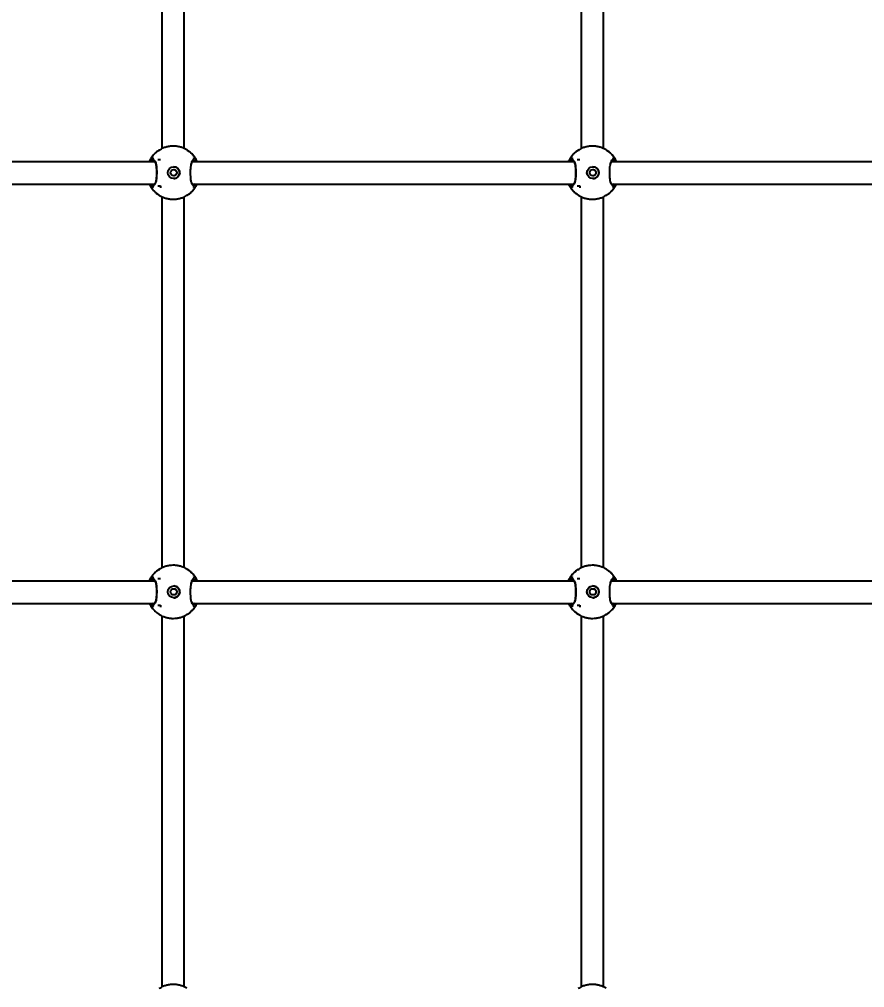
# Model space of a CAD drawing. Header units: millimetres. Extents: x -3365 to 2979, y -3775 to 2808.
# Drawn here: x 219 to 824, y -725 to -32 of the extents above; entities that cross this region are included whole.
import ezdxf

# ---------------------------------------------------------------- set-up
doc = ezdxf.new("R2010")
doc.units = ezdxf.units.MM
for name, color, linetype in [('DIKOM_ОБЪЕКТ', 7, 'Continuous'), ('DIKOM_РАЗМЕР_ЗОНА', 7, 'Continuous'), ('DIKOM_РАЗМЕР_ОБЪЕКТА', 7, 'Continuous')]:
    doc.layers.add(name, color=color, linetype=linetype)
doc.styles.add('style1', font='arial.ttf', dxfattribs={"width": 0.8})
doc.dimstyles.new('1-50', dxfattribs={"dimtxt": 300, "dimasz": 200, "dimexe": 100, "dimexo": 0, "dimgap": 100, "dimtad": 1, "dimdec": 0, "dimtxsty": 'style1', "dimcen": 0, "dimclrd": 7, "dimclre": 7, "dimadec": 1, "dimazin": 2, "dimtfac": 1, "dimtdec": 0, "dimtmove": 0, "dimatfit": 3, "dimfxl": 0, "dimlwd": 25, "dimlwe": 18, "dimarcsym": 0})

# ---------------------------------------------------------------- blocks, each defined once
blk = doc.blocks.new('*D10')
at = {"layer": 'Defpoints', "color": 0, "transparency": 16777216}
for p in [(-921.14, 1308.33), (-1680.72, -1441.67), (325.78, -1441.67)]:
    blk.add_point(p, dxfattribs=at)
at = {"layer": 'DIKOM_РАЗМЕР_ОБЪЕКТА', "color": 7, "lineweight": 18, "transparency": 16777216}
for p, q in [((-921.14, 1308.33), (-1780.72, 1308.33)), ((325.78, -1441.67), (-1780.72, -1441.67))]:
    blk.add_line(p, q, dxfattribs=at)
at = {"layer": 'DIKOM_РАЗМЕР_ОБЪЕКТА', "color": 7, "lineweight": 25, "transparency": 16777216}
blk.add_line((-1680.72, 1108.33), (-1680.72, -1241.67), dxfattribs=at)
at = {"layer": 'DIKOM_РАЗМЕР_ОБЪЕКТА', "color": 7, "transparency": 16777216}
for points in [[(-1714.05, 1108.33), (-1647.38, 1108.33), (-1680.72, 1308.33)], [(-1714.05, -1241.67), (-1647.38, -1241.67), (-1680.72, -1441.67)]]:
    blk.add_solid(points, dxfattribs=at)
at = {"layer": 'DIKOM_РАЗМЕР_ОБЪЕКТА', "color": 0, "transparency": 16777216, "insert": (-1933.89, 16.54), "char_height": 300, "attachment_point": 5, "rotation": 90, "style": 'style1'}
blk.add_mtext('2750', dxfattribs=at)
blk = doc.blocks.new('*D12')
at = {"layer": 'Defpoints', "color": 0, "transparency": 16777216}
for p in [(-2915.08, 2808.33), (772.79, 2808.33), (178.86, -2941.67)]:
    blk.add_point(p, dxfattribs=at)
at = {"layer": 'DIKOM_РАЗМЕР_ЗОНА', "color": 7, "lineweight": 18, "transparency": 16777216}
for p, q in [((772.79, 2808.33), (-3015.08, 2808.33)), ((178.86, -2941.67), (-3015.08, -2941.67))]:
    blk.add_line(p, q, dxfattribs=at)
at = {"layer": 'DIKOM_РАЗМЕР_ЗОНА', "color": 7, "lineweight": 25, "transparency": 16777216}
blk.add_line((-2915.08, -2741.67), (-2915.08, 2608.33), dxfattribs=at)
at = {"layer": 'DIKOM_РАЗМЕР_ЗОНА', "color": 7, "transparency": 16777216}
for points in [[(-2948.41, 2608.33), (-2881.74, 2608.33), (-2915.08, 2808.33)], [(-2948.41, -2741.67), (-2881.74, -2741.67), (-2915.08, -2941.67)]]:
    blk.add_solid(points, dxfattribs=at)
at = {"layer": 'DIKOM_РАЗМЕР_ЗОНА', "color": 0, "transparency": 16777216, "insert": (-3168.25, 58.33), "char_height": 300, "attachment_point": 5, "rotation": 90, "style": 'style1'}
blk.add_mtext('5750', dxfattribs=at)

msp = doc.modelspace()

# ---------------------------------------------------------------- linework, layer by layer
at = {"layer": 'DIKOM_ОБЪЕКТ'}
for p, q in [((320.86, 141.47), (320.86, -124.26)), ((336.86, -124.09), (336.86, 141.36)), ((620.86, 141.47), (620.86, -124.26)), ((636.86, -124.09), (636.86, 141.36)), ((318.75, -125.39), (319.43, -125.31)), ((339.2, -125.39), (339.25, -125.39)), ((345.01, -131.2), (345.08, -131.55)), ((618.75, -125.39), (619.43, -125.31)), ((639.2, -125.39), (639.25, -125.39)), ((639.25, -125.39), (639.25, -125.53)), ((645.01, -131.2), (645.08, -131.55)), ((315.84, -133.7), (42.58, -133.7)), ((313.56, -132.38), (314.48, -132.14)), ((314.75, -132.92), (314.87, -132.91)), ((318.07, -131.89), (319.92, -131.89)), ((615.84, -133.7), (342.58, -133.7)), ((343.44, -132.92), (343.52, -132.91)), ((343.83, -132.14), (344.69, -132.41)), ((613.56, -132.38), (614.48, -132.14)), ((614.75, -132.92), (614.87, -132.91)), ((618.07, -131.89), (619.92, -131.89)), ((915.84, -133.7), (642.58, -133.7)), ((643.44, -132.92), (643.52, -132.91)), ((643.83, -132.14), (644.69, -132.41)), ((43.07, -149.7), (315.3, -149.7)), ((313.88, -149.56), (314.68, -149.86)), ((314.87, -149.87), (314.69, -149.85)), ((318.07, -150.89), (319.92, -150.89)), ((319.92, -150.89), (319.92, -152.26)), ((343.07, -149.7), (615.3, -149.7)), ((344.78, -150.29), (343.83, -150.63)), ((343.89, -149.72), (344.62, -149.49)), ((345.08, -151.23), (345.01, -151.57)), ((613.88, -149.56), (614.68, -149.86)), ((614.87, -149.87), (614.69, -149.85)), ((618.07, -150.89), (619.92, -150.89)), ((619.92, -150.89), (619.92, -152.26)), ((643.07, -149.7), (915.3, -149.7)), ((644.78, -150.29), (643.83, -150.63)), ((643.95, -149.7), (644.62, -149.49)), ((645.08, -151.23), (645.01, -151.57)), ((315, -154.19), (315.26, -154.47)), ((318.75, -157.39), (319.43, -157.47)), ((320.86, -158.53), (320.86, -424.26)), ((336.86, -424.09), (336.86, -158.64)), ((338.43, -157.47), (339.25, -157.39)), ((615, -154.19), (615.26, -154.47)), ((618.75, -157.39), (619.43, -157.47)), ((620.86, -158.53), (620.86, -424.26)), ((636.86, -424.09), (636.86, -158.64)), ((638.43, -157.47), (639.25, -157.39)), ((639.25, -157.39), (639.25, -157.24)), ((318.75, -425.39), (319.43, -425.31)), ((339.2, -425.39), (339.25, -425.39)), ((339.25, -425.39), (339.25, -425.53)), ((618.75, -425.39), (619.43, -425.31)), ((639.2, -425.39), (639.25, -425.39)), ((315.84, -433.7), (42.58, -433.7)), ((313.56, -432.38), (314.48, -432.14)), ((314.75, -432.92), (314.87, -432.91)), ((318.07, -431.89), (319.92, -431.89)), ((615.84, -433.7), (342.58, -433.7)), ((343.44, -432.92), (343.52, -432.91)), ((343.83, -432.14), (344.69, -432.41)), ((345.01, -431.2), (345.08, -431.55)), ((613.56, -432.38), (614.48, -432.14)), ((614.75, -432.92), (614.87, -432.91)), ((618.07, -431.89), (619.92, -431.89)), ((915.84, -433.7), (642.58, -433.7)), ((643.44, -432.92), (643.52, -432.91)), ((643.83, -432.14), (644.69, -432.41)), ((645.01, -431.2), (645.08, -431.55)), ((43.07, -449.7), (315.3, -449.7)), ((313.88, -449.56), (314.68, -449.86)), ((314.87, -449.87), (314.69, -449.85)), ((343.07, -449.7), (615.3, -449.7)), ((344.78, -450.29), (343.83, -450.63)), ((343.89, -449.72), (344.62, -449.49)), ((613.88, -449.56), (614.68, -449.86)), ((614.87, -449.87), (614.69, -449.85)), ((643.07, -449.7), (915.3, -449.7)), ((644.78, -450.29), (643.83, -450.63)), ((643.95, -449.7), (644.62, -449.49)), ((315, -454.19), (315.26, -454.47)), ((318.07, -450.89), (319.92, -450.89)), ((319.92, -450.89), (319.92, -452.26)), ((339.25, -457.39), (339.25, -457.24)), ((345.08, -451.23), (345.01, -451.57)), ((615, -454.19), (615.26, -454.47)), ((618.07, -450.89), (619.92, -450.89)), ((619.92, -450.89), (619.92, -452.26)), ((645.08, -451.23), (645.01, -451.57)), ((318.75, -457.39), (319.43, -457.47)), ((320.86, -458.53), (320.86, -724.26)), ((336.86, -724.09), (336.86, -458.64)), ((338.43, -457.47), (339.25, -457.39)), ((618.75, -457.39), (619.43, -457.47)), ((620.86, -458.53), (620.86, -724.26)), ((636.86, -724.09), (636.86, -458.64)), ((638.43, -457.47), (639.25, -457.39))]:
    msp.add_line(p, q, dxfattribs=at)
for centre, radius in [((329.36, -141.39), 4.25), ((629.36, -141.39), 4.25), ((329.32, -141.39), 2.25), ((629.32, -141.39), 2.25), ((329.36, -441.39), 4.25), ((329.32, -441.39), 2.25), ((629.36, -441.39), 4.25), ((629.32, -441.39), 2.25)]:
    msp.add_circle(centre, radius, dxfattribs=at)
for centre, radius, start, end in [((328.99, -141.34), 18.58, 144.37961, 149.44075), ((329, -141.39), 19, 122.65268, 147.35327), ((328.95, -141.25), 17.09, 144.94598, 147.81551), ((329, -141.39), 19, 32.64453, 57.34834), ((329.36, -141.25), 17.09, 32.18449, 35.05402), ((329.07, -141.39), 18.68, 30.57164, 35.608), ((629.03, -141.36), 18.63, 144.38592, 149.43444), ((629, -141.39), 19, 122.65166, 147.35547), ((628.94, -141.25), 17.09, 144.94598, 147.81551), ((629, -141.39), 19, 32.64466, 57.3494), ((629.24, -141.33), 17.24, 32.19631, 35.0422), ((629.14, -141.34), 18.58, 30.55925, 35.62039), ((329.36, -141.39), 4.25, 359.9989, 89.99467), ((629.36, -141.39), 4.25, 359.9989, 89.99467), ((329.36, -141.39), 4.25, 269.9979, 0.00692), ((629.36, -141.39), 4.25, 269.9979, 0.00692), ((329.03, -141.42), 18.63, 210.56274, 215.61235), ((329, -141.39), 19, 212.64558, 237.34848), ((329.05, -141.46), 17.22, 212.19947, 215.04788), ((329, -141.39), 19, 302.6505, 327.35663), ((329.25, -141.46), 17.22, 324.95212, 327.80053), ((329.03, -141.37), 18.72, 324.40005, 329.42486), ((629.07, -141.39), 18.67, 210.56904, 215.60605), ((629, -141.39), 19, 212.64337, 237.3495), ((629.05, -141.46), 17.22, 212.19947, 215.04788), ((629, -141.39), 19, 302.64945, 327.3565), ((629.14, -141.38), 17.36, 324.96387, 327.78878), ((629.11, -141.42), 18.63, 324.38765, 329.43726), ((329, -441.39), 19, 122.65263, 147.35391), ((329, -441.39), 19, 32.64388, 57.34839), ((629, -441.39), 19, 122.65161, 147.35612), ((629, -441.39), 19, 32.64401, 57.34945), ((329.02, -441.36), 18.62, 144.38571, 149.43692), ((329.08, -441.33), 17.25, 144.95687, 147.8002), ((329.23, -441.33), 17.25, 32.1998, 35.04313), ((329.03, -441.41), 18.71, 30.57548, 35.60188), ((629.06, -441.38), 18.67, 144.39201, 149.43062), ((629.07, -441.33), 17.25, 144.95687, 147.8002), ((629.11, -441.42), 17.4, 32.21165, 35.03127), ((629.11, -441.36), 18.62, 30.56308, 35.61429), ((329.36, -441.39), 4.25, 359.99599, 89.99839), ((329.36, -441.39), 4.25, 270.00161, 0.00401), ((629.36, -441.39), 4.25, 359.99599, 89.99839), ((629.36, -441.39), 4.25, 270.00161, 0.00401), ((329.04, -441.41), 18.64, 210.56688, 215.61276), ((329, -441.39), 19, 212.64662, 237.34744), ((329, -441.49), 17.16, 212.19198, 215.05095), ((329, -441.39), 19, 302.65154, 327.35559), ((329.31, -441.49), 17.16, 324.94905, 327.80802), ((329.02, -441.36), 18.73, 324.39965, 329.42071), ((629.08, -441.38), 18.69, 210.57318, 215.60645), ((629, -441.39), 19, 212.64441, 237.34846), ((629, -441.49), 17.16, 212.19198, 215.05095), ((629, -441.39), 19, 302.65048, 327.35546), ((629.19, -441.41), 17.3, 324.96083, 327.79624), ((629.1, -441.41), 18.64, 324.38724, 329.43312)]:
    msp.add_arc(centre, radius, start, end, dxfattribs=at)
for points, knots in [([(338.82, -125.12), (338.16, -124.76), (336.83, -124.01), (334.65, -123.2), (332.36, -122.64), (329.97, -122.36), (327.53, -122.39), (325.07, -122.74), (322.64, -123.43), (320.52, -124.31), (319.29, -125.08), (318.79, -125.39)], [0, 0, 0, 0, 0.107115, 0.217063, 0.32883, 0.442381, 0.557759, 0.675055, 0.794453, 0.916225, 1, 1, 1, 1]), ([(638.82, -125.12), (638.16, -124.76), (636.83, -124.01), (634.65, -123.2), (632.36, -122.64), (629.97, -122.36), (627.53, -122.39), (625.07, -122.74), (622.64, -123.43), (620.52, -124.31), (619.29, -125.08), (618.79, -125.39)], [0, 0, 0, 0, 0.107111, 0.217064, 0.328826, 0.442383, 0.557762, 0.675058, 0.794451, 0.91623, 1, 1, 1, 1]), ([(318.7, -125.45), (318.57, -125.52), (317.79, -125.98), (316.48, -127.05), (314.84, -128.64), (313.43, -130.43), (312.35, -132.12), (311.85, -133.25), (311.65, -133.7)], [0, 0, 0, 0, 0.038969, 0.248131, 0.456372, 0.663081, 0.86703, 1, 1, 1, 1]), ([(313.89, -130.51), (313.98, -130.67), (314.17, -130.98), (314.69, -131.28), (314.95, -131.43)], [0, 0, 0, 0, 0.496571, 1, 1, 1, 1]), ([(314.95, -131.43), (314.69, -131.28), (314.17, -130.98), (313.98, -130.67), (313.89, -130.51)], [0, 0, 0, 0, 0.496486, 1, 1, 1, 1]), ([(339.27, -125.43), (339.13, -125.32), (338.99, -125.21), (338.83, -125.13), (338.82, -125.12)], [0, 0, 0, 0, 0.963391, 1, 1, 1, 1]), ([(345.03, -131.19), (345.01, -131.16), (344.65, -130.53), (343.77, -129.39), (342.34, -127.8), (340.84, -126.46), (339.75, -125.74), (339.27, -125.43)], [0, 0, 0, 0, 0.012223, 0.26471, 0.524835, 0.791497, 1, 1, 1, 1]), ([(344.25, -130.51), (344.18, -130.67), (344.05, -130.98), (343.58, -131.28), (343.35, -131.43)], [0, 0, 0, 0, 0.496571, 1, 1, 1, 1]), ([(344.25, -130.51), (344.18, -130.67), (344.05, -130.98), (343.58, -131.28), (343.35, -131.43)], [0, 0, 0, 0, 0.496571, 1, 1, 1, 1]), ([(346.35, -133.7), (346.23, -133.41), (345.86, -132.54), (345.36, -131.73), (345.03, -131.19)], [0, 0, 0, 0, 0.331455, 1, 1, 1, 1]), ([(618.7, -125.45), (618.57, -125.52), (617.79, -125.98), (616.48, -127.05), (614.84, -128.64), (613.43, -130.43), (612.35, -132.12), (611.85, -133.25), (611.65, -133.7)], [0, 0, 0, 0, 0.038968, 0.24813, 0.456369, 0.663078, 0.867031, 1, 1, 1, 1]), ([(613.89, -130.51), (613.98, -130.67), (614.17, -130.98), (614.69, -131.28), (614.95, -131.43)], [0, 0, 0, 0, 0.496571, 1, 1, 1, 1]), ([(614.95, -131.43), (614.69, -131.28), (614.17, -130.98), (613.98, -130.67), (613.89, -130.51)], [0, 0, 0, 0, 0.496486, 1, 1, 1, 1]), ([(639.27, -125.43), (639.13, -125.32), (638.99, -125.21), (638.83, -125.13), (638.82, -125.12)], [0, 0, 0, 0, 0.963198, 1, 1, 1, 1]), ([(645.03, -131.19), (645.01, -131.16), (644.65, -130.53), (643.77, -129.39), (642.34, -127.8), (640.84, -126.46), (639.75, -125.74), (639.27, -125.43)], [0, 0, 0, 0, 0.012223, 0.264707, 0.52484, 0.791499, 1, 1, 1, 1]), ([(644.25, -130.51), (644.18, -130.67), (644.05, -130.98), (643.58, -131.28), (643.35, -131.43)], [0, 0, 0, 0, 0.496573, 1, 1, 1, 1]), ([(644.25, -130.51), (644.18, -130.67), (644.05, -130.98), (643.58, -131.28), (643.35, -131.43)], [0, 0, 0, 0, 0.496573, 1, 1, 1, 1]), ([(646.35, -133.7), (646.23, -133.41), (645.86, -132.54), (645.36, -131.73), (645.03, -131.19)], [0, 0, 0, 0, 0.331444, 1, 1, 1, 1]), ([(312.07, -133.7), (312.5, -133.15), (312.99, -132.51), (313.49, -132.4), (313.56, -132.38)], [0, 0, 0, 0, 0.858416, 1, 1, 1, 1]), ([(314.77, -132.94), (314.44, -132.94), (313.91, -132.94), (313.38, -133.5), (313.19, -133.7)], [0, 0, 0, 0, 0.633446, 1, 1, 1, 1]), ([(314.76, -132.87), (314.76, -132.87), (314.7, -132.86), (314.59, -132.78), (314.46, -132.64), (314.4, -132.47), (314.4, -132.31), (314.44, -132.2), (314.47, -132.15), (314.48, -132.14)], [0, 0, 0, 0, 0.003622, 0.219057, 0.428617, 0.623581, 0.80483, 0.979522, 1, 1, 1, 1]), ([(314.48, -132.14), (314.45, -132.19), (314.41, -132.28), (314.4, -132.45), (314.44, -132.6), (314.54, -132.74), (314.68, -132.84), (314.82, -132.9), (314.92, -132.9), (314.95, -132.9)], [0, 0, 0, 0, 0.145266, 0.290796, 0.434652, 0.58209, 0.738588, 0.906183, 1, 1, 1, 1]), ([(314.48, -132.14), (314.86, -132.27), (315.66, -132.55), (316.49, -134.29), (316.91, -136.55), (317.12, -139.12), (317.17, -141.88), (317.05, -144.93), (316.71, -147.57), (316.07, -149.52), (315.27, -150.46), (314.68, -150.59), (314.48, -150.63)], [0, 0, 0, 0, 0.111433, 0.229359, 0.339013, 0.410113, 0.51671, 0.62326, 0.729395, 0.834805, 0.941415, 1, 1, 1, 1]), ([(314.96, -132.94), (315.02, -132.95), (315.22, -132.98), (315.54, -133.24), (315.94, -133.8), (316.3, -134.64), (316.58, -135.75), (316.79, -137.08), (316.92, -138.56), (316.99, -139.87), (316.99, -140.66), (316.99, -140.92)], [0, 0, 0, 0, 0.05631, 0.183684, 0.303649, 0.431188, 0.558268, 0.683795, 0.812725, 0.940876, 1, 1, 1, 1]), ([(342.2, -148.6), (342.09, -148.34), (341.76, -147.52), (341.57, -145.55), (341.43, -142.94), (341.42, -140.17), (341.52, -137.39), (341.76, -136.03), (341.85, -135.45)], [0, 0, 0, 0, 0.095458, 0.303916, 0.440558, 0.645593, 0.850384, 1, 1, 1, 1]), ([(341.85, -135.45), (341.88, -135.22), (342.03, -134.17), (342.56, -132.95), (343.26, -132.24), (343.72, -132.16), (343.83, -132.14)], [0, 0, 0, 0, 0.102759, 0.487506, 0.879934, 1, 1, 1, 1]), ([(341.96, -135.65), (342.01, -135.42), (342.12, -134.79), (342.39, -134.01), (342.74, -133.35), (343.12, -133), (343.33, -132.87), (343.47, -132.9), (343.48, -132.9)], [0, 0, 0, 0, 0.124983, 0.336786, 0.549209, 0.760544, 0.983632, 1, 1, 1, 1]), ([(343.83, -132.14), (343.85, -132.19), (343.9, -132.28), (343.9, -132.45), (343.86, -132.6), (343.77, -132.74), (343.63, -132.84), (343.48, -132.9), (343.39, -132.9), (343.35, -132.9)], [0, 0, 0, 0, 0.145261, 0.290791, 0.434672, 0.582105, 0.738597, 0.906187, 1, 1, 1, 1]), ([(343.48, -132.88), (343.5, -132.88), (343.59, -132.87), (343.72, -132.78), (343.84, -132.64), (343.9, -132.47), (343.9, -132.31), (343.86, -132.2), (343.83, -132.15), (343.83, -132.14)], [0, 0, 0, 0, 0.067149, 0.268849, 0.465047, 0.647581, 0.817274, 0.980827, 1, 1, 1, 1]), ([(344.99, -133.7), (344.83, -133.52), (344.36, -132.95), (343.88, -132.95), (343.56, -132.96)], [0, 0, 0, 0, 0.319421, 1, 1, 1, 1]), ([(344.69, -132.41), (344.78, -132.43), (345.22, -132.53), (345.66, -133.18), (346.01, -133.7)], [0, 0, 0, 0, 0.199293, 1, 1, 1, 1]), ([(612.07, -133.7), (612.5, -133.15), (612.99, -132.51), (613.49, -132.4), (613.56, -132.38)], [0, 0, 0, 0, 0.858405, 1, 1, 1, 1]), ([(614.77, -132.94), (614.44, -132.94), (613.91, -132.94), (613.38, -133.5), (613.19, -133.7)], [0, 0, 0, 0, 0.633434, 1, 1, 1, 1]), ([(614.95, -132.9), (614.89, -132.9), (614.76, -132.88), (614.59, -132.78), (614.46, -132.64), (614.4, -132.47), (614.4, -132.31), (614.44, -132.2), (614.47, -132.15), (614.48, -132.14)], [0, 0, 0, 0, 0.177701, 0.355498, 0.528444, 0.689346, 0.838929, 0.983099, 1, 1, 1, 1]), ([(614.48, -132.14), (614.45, -132.19), (614.41, -132.28), (614.4, -132.45), (614.44, -132.6), (614.54, -132.74), (614.68, -132.84), (614.82, -132.9), (614.92, -132.9), (614.95, -132.9)], [0, 0, 0, 0, 0.145251, 0.290765, 0.434607, 0.58203, 0.738511, 0.906193, 1, 1, 1, 1]), ([(614.48, -132.14), (614.86, -132.27), (615.66, -132.55), (616.49, -134.29), (616.91, -136.55), (617.12, -139.12), (617.17, -141.88), (617.05, -144.93), (616.71, -147.57), (616.07, -149.52), (615.27, -150.46), (614.68, -150.59), (614.48, -150.63)], [0, 0, 0, 0, 0.111434, 0.229359, 0.339013, 0.410113, 0.516709, 0.623259, 0.729394, 0.834803, 0.941413, 1, 1, 1, 1]), ([(614.96, -132.94), (615.02, -132.95), (615.22, -132.98), (615.54, -133.24), (615.94, -133.8), (616.3, -134.64), (616.58, -135.75), (616.79, -137.08), (616.92, -138.56), (616.99, -139.87), (616.99, -140.66), (616.99, -140.92)], [0, 0, 0, 0, 0.05631, 0.183682, 0.303647, 0.431186, 0.558268, 0.683794, 0.812724, 0.940876, 1, 1, 1, 1]), ([(642.2, -148.6), (642.09, -148.34), (641.76, -147.52), (641.57, -145.55), (641.43, -142.94), (641.42, -140.17), (641.52, -137.39), (641.76, -136.03), (641.85, -135.45)], [0, 0, 0, 0, 0.095457, 0.303915, 0.440558, 0.645592, 0.850384, 1, 1, 1, 1]), ([(641.85, -135.45), (641.88, -135.22), (642.03, -134.17), (642.56, -132.95), (643.25, -132.24), (643.72, -132.16), (643.83, -132.14)], [0, 0, 0, 0, 0.102759, 0.487504, 0.879929, 1, 1, 1, 1]), ([(641.96, -135.65), (642.01, -135.42), (642.12, -134.79), (642.39, -134.01), (642.74, -133.35), (643.12, -133), (643.33, -132.87), (643.47, -132.9), (643.48, -132.9)], [0, 0, 0, 0, 0.124983, 0.336783, 0.54921, 0.760544, 0.983632, 1, 1, 1, 1]), ([(643.83, -132.14), (643.85, -132.19), (643.9, -132.28), (643.9, -132.45), (643.86, -132.6), (643.76, -132.74), (643.63, -132.84), (643.48, -132.9), (643.39, -132.9), (643.35, -132.9)], [0, 0, 0, 0, 0.145255, 0.290773, 0.434618, 0.582106, 0.738505, 0.906191, 1, 1, 1, 1]), ([(643.48, -132.88), (643.5, -132.88), (643.59, -132.87), (643.72, -132.78), (643.84, -132.64), (643.9, -132.47), (643.9, -132.31), (643.86, -132.2), (643.83, -132.15), (643.83, -132.14)], [0, 0, 0, 0, 0.067272, 0.268972, 0.46509, 0.647624, 0.817317, 0.980827, 1, 1, 1, 1]), ([(644.99, -133.7), (644.83, -133.52), (644.36, -132.95), (643.88, -132.95), (643.56, -132.96)], [0, 0, 0, 0, 0.319433, 1, 1, 1, 1]), ([(644.69, -132.41), (644.78, -132.43), (645.22, -132.53), (645.66, -133.18), (646.01, -133.7)], [0, 0, 0, 0, 0.199305, 1, 1, 1, 1]), ([(316.99, -140.92), (317, -141.21), (317.01, -142.06), (316.96, -143.45), (316.86, -145.01), (316.69, -146.43), (316.44, -147.65), (316.12, -148.62), (315.73, -149.32), (315.31, -149.73), (315.04, -149.89), (314.87, -149.87), (314.85, -149.87)], [0, 0, 0, 0, 0.063293, 0.180364, 0.296849, 0.412182, 0.527054, 0.639976, 0.752369, 0.864576, 0.982618, 1, 1, 1, 1]), ([(329.27, -139.15), (329.48, -139.16), (329.94, -139.19), (330.59, -139.52), (331.13, -140.04), (331.46, -140.7), (331.5, -141.17), (331.52, -141.39)], [0, 0, 0, 0, 0.181205, 0.388197, 0.601196, 0.818585, 1, 1, 1, 1]), ([(331.52, -141.39), (331.5, -141.64), (331.45, -142.13), (331.08, -142.8), (330.52, -143.31), (329.88, -143.61), (329.44, -143.61), (329.27, -143.61)], [0, 0, 0, 0, 0.209698, 0.419247, 0.633145, 0.850553, 1, 1, 1, 1]), ([(616.99, -140.92), (617, -141.21), (617.01, -142.06), (616.96, -143.45), (616.86, -145.01), (616.69, -146.43), (616.44, -147.65), (616.12, -148.62), (615.73, -149.32), (615.31, -149.73), (615.04, -149.89), (614.87, -149.87), (614.85, -149.87)], [0, 0, 0, 0, 0.063293, 0.180364, 0.296849, 0.412182, 0.527055, 0.639976, 0.752368, 0.864578, 0.982618, 1, 1, 1, 1]), ([(629.27, -139.15), (629.48, -139.16), (629.94, -139.19), (630.59, -139.52), (631.13, -140.04), (631.46, -140.7), (631.5, -141.17), (631.52, -141.39)], [0, 0, 0, 0, 0.181202, 0.388191, 0.601212, 0.818582, 1, 1, 1, 1]), ([(631.52, -141.39), (631.5, -141.64), (631.45, -142.13), (631.08, -142.8), (630.52, -143.31), (629.88, -143.61), (629.44, -143.61), (629.27, -143.61)], [0, 0, 0, 0, 0.2097, 0.419268, 0.633144, 0.850585, 1, 1, 1, 1]), ([(311.93, -149.7), (311.96, -149.78), (312.26, -150.47), (313.02, -151.7), (313.9, -153), (314.51, -153.65), (314.65, -153.8)], [0, 0, 0, 0, 0.051929, 0.45661, 0.876762, 1, 1, 1, 1]), ([(313.36, -150.24), (313.24, -150.21), (313.01, -150.17), (312.79, -149.85), (312.68, -149.7)], [0, 0, 0, 0, 0.526149, 1, 1, 1, 1]), ([(314.48, -150.63), (314.43, -150.64), (314.08, -150.66), (313.7, -150.44), (313.36, -150.24)], [0, 0, 0, 0, 0.120954, 1, 1, 1, 1]), ([(314.95, -151.35), (314.69, -151.5), (314.17, -151.8), (313.98, -152.11), (313.89, -152.26)], [0, 0, 0, 0, 0.496485, 1, 1, 1, 1]), ([(313.89, -152.26), (313.98, -152.11), (314.17, -151.8), (314.69, -151.5), (314.95, -151.35)], [0, 0, 0, 0, 0.49657, 1, 1, 1, 1]), ([(314.48, -150.63), (314.45, -150.59), (314.41, -150.49), (314.4, -150.33), (314.44, -150.17), (314.54, -150.04), (314.68, -149.93), (314.82, -149.88), (314.92, -149.87), (314.95, -149.87)], [0, 0, 0, 0, 0.14536, 0.290772, 0.434621, 0.582142, 0.738565, 0.906188, 1, 1, 1, 1]), ([(314.81, -149.9), (314.8, -149.9), (314.71, -149.91), (314.59, -149.99), (314.46, -150.13), (314.4, -150.3), (314.4, -150.47), (314.44, -150.58), (314.47, -150.63), (314.48, -150.63)], [0, 0, 0, 0, 0.057058, 0.260875, 0.459288, 0.643793, 0.815193, 0.980513, 1, 1, 1, 1]), ([(343.83, -150.63), (343.77, -150.63), (343.31, -150.56), (342.66, -150.14), (342.32, -149), (342.2, -148.6)], [0, 0, 0, 0, 0.078539, 0.679049, 1, 1, 1, 1]), ([(343.32, -149.82), (343.26, -149.81), (343.09, -149.77), (342.78, -149.46), (342.47, -148.97), (342.32, -148.5), (342.26, -148.32)], [0, 0, 0, 0, 0.180994, 0.503841, 0.809034, 1, 1, 1, 1]), ([(342.37, -154.84), (342.63, -154.59), (343.43, -153.82), (344.32, -152.72), (344.86, -151.82), (345.01, -151.57)], [0, 0, 0, 0, 0.252599, 0.792682, 1, 1, 1, 1]), ([(343.35, -149.87), (343.37, -149.88), (343.43, -149.89), (343.5, -149.85), (343.55, -149.83)], [0, 0, 0, 0, 0.218338, 1, 1, 1, 1]), ([(343.35, -149.87), (343.42, -149.88), (343.55, -149.89), (343.72, -149.99), (343.84, -150.13), (343.9, -150.3), (343.9, -150.47), (343.86, -150.58), (343.83, -150.63), (343.83, -150.63)], [0, 0, 0, 0, 0.177625, 0.355381, 0.528424, 0.689338, 0.838823, 0.983004, 1, 1, 1, 1]), ([(343.83, -150.63), (343.85, -150.59), (343.9, -150.49), (343.9, -150.33), (343.86, -150.17), (343.77, -150.04), (343.63, -149.93), (343.48, -149.88), (343.39, -149.87), (343.35, -149.87)], [0, 0, 0, 0, 0.145355, 0.290768, 0.434642, 0.582157, 0.738574, 0.906191, 1, 1, 1, 1]), ([(343.35, -151.35), (343.58, -151.5), (344.05, -151.8), (344.18, -152.11), (344.25, -152.26)], [0, 0, 0, 0, 0.496486, 1, 1, 1, 1]), ([(343.35, -151.35), (343.58, -151.5), (344.05, -151.8), (344.18, -152.11), (344.25, -152.26)], [0, 0, 0, 0, 0.496486, 1, 1, 1, 1]), ([(345.49, -149.7), (345.36, -149.89), (345.12, -150.23), (344.89, -150.27), (344.78, -150.29)], [0, 0, 0, 0, 0.574356, 1, 1, 1, 1]), ([(345.01, -151.57), (345.26, -151.19), (345.66, -150.59), (345.95, -149.94), (346.05, -149.7)], [0, 0, 0, 0, 0.6395, 1, 1, 1, 1]), ([(611.93, -149.7), (611.96, -149.78), (612.26, -150.47), (613.02, -151.7), (613.9, -153), (614.51, -153.65), (614.65, -153.8)], [0, 0, 0, 0, 0.05192, 0.456618, 0.876777, 1, 1, 1, 1]), ([(613.36, -150.24), (613.24, -150.21), (613.01, -150.17), (612.79, -149.85), (612.68, -149.7)], [0, 0, 0, 0, 0.526137, 1, 1, 1, 1]), ([(614.48, -150.63), (614.43, -150.64), (614.08, -150.66), (613.7, -150.44), (613.36, -150.24)], [0, 0, 0, 0, 0.120938, 1, 1, 1, 1]), ([(614.95, -151.35), (614.69, -151.5), (614.17, -151.8), (613.98, -152.11), (613.89, -152.26)], [0, 0, 0, 0, 0.496485, 1, 1, 1, 1]), ([(613.89, -152.26), (613.98, -152.11), (614.17, -151.8), (614.69, -151.5), (614.95, -151.35)], [0, 0, 0, 0, 0.49657, 1, 1, 1, 1]), ([(614.48, -150.63), (614.45, -150.59), (614.41, -150.49), (614.4, -150.33), (614.44, -150.17), (614.54, -150.04), (614.68, -149.93), (614.82, -149.88), (614.92, -149.87), (614.95, -149.87)], [0, 0, 0, 0, 0.145345, 0.290742, 0.434576, 0.582082, 0.738489, 0.906198, 1, 1, 1, 1]), ([(614.81, -149.9), (614.8, -149.9), (614.71, -149.91), (614.59, -149.99), (614.46, -150.13), (614.4, -150.3), (614.4, -150.47), (614.44, -150.58), (614.47, -150.63), (614.48, -150.63)], [0, 0, 0, 0, 0.057058, 0.260875, 0.459288, 0.643793, 0.815193, 0.980513, 1, 1, 1, 1]), ([(643.83, -150.63), (643.77, -150.63), (643.31, -150.56), (642.66, -150.14), (642.32, -149), (642.2, -148.6)], [0, 0, 0, 0, 0.078538, 0.679046, 1, 1, 1, 1]), ([(643.32, -149.82), (643.26, -149.81), (643.09, -149.77), (642.78, -149.46), (642.47, -148.97), (642.32, -148.5), (642.26, -148.32)], [0, 0, 0, 0, 0.180993, 0.503844, 0.80903, 1, 1, 1, 1]), ([(642.37, -154.84), (642.63, -154.59), (643.43, -153.82), (644.32, -152.72), (644.86, -151.82), (645.01, -151.57)], [0, 0, 0, 0, 0.252619, 0.792683, 1, 1, 1, 1]), ([(643.35, -149.87), (643.37, -149.88), (643.43, -149.89), (643.5, -149.85), (643.55, -149.83)], [0, 0, 0, 0, 0.218319, 1, 1, 1, 1]), ([(643.35, -149.87), (643.42, -149.88), (643.55, -149.89), (643.72, -149.99), (643.84, -150.13), (643.9, -150.3), (643.9, -150.47), (643.86, -150.58), (643.83, -150.63), (643.83, -150.63)], [0, 0, 0, 0, 0.177733, 0.35549, 0.528462, 0.689376, 0.838861, 0.983004, 1, 1, 1, 1]), ([(643.83, -150.63), (643.85, -150.59), (643.9, -150.49), (643.9, -150.33), (643.86, -150.17), (643.76, -150.04), (643.63, -149.93), (643.48, -149.88), (643.39, -149.87), (643.35, -149.87)], [0, 0, 0, 0, 0.145348, 0.290749, 0.434587, 0.582158, 0.738482, 0.906195, 1, 1, 1, 1]), ([(643.35, -151.35), (643.58, -151.5), (644.05, -151.8), (644.18, -152.11), (644.25, -152.26)], [0, 0, 0, 0, 0.496483, 1, 1, 1, 1]), ([(643.35, -151.35), (643.58, -151.5), (644.05, -151.8), (644.18, -152.11), (644.25, -152.26)], [0, 0, 0, 0, 0.496483, 1, 1, 1, 1]), ([(645.49, -149.7), (645.36, -149.89), (645.12, -150.23), (644.89, -150.27), (644.78, -150.29)], [0, 0, 0, 0, 0.574344, 1, 1, 1, 1]), ([(645.01, -151.57), (645.26, -151.19), (645.66, -150.59), (645.95, -149.94), (646.05, -149.7)], [0, 0, 0, 0, 0.6395, 1, 1, 1, 1]), ([(315.26, -154.47), (315.39, -154.63), (316.02, -155.33), (317.19, -156.33), (318.29, -157.06), (318.79, -157.39)], [0, 0, 0, 0, 0.134316, 0.610917, 1, 1, 1, 1]), ([(319.18, -157.65), (319.84, -158.02), (321.17, -158.76), (323.35, -159.57), (325.64, -160.14), (328.03, -160.41), (330.47, -160.38), (332.93, -160.03), (335.36, -159.35), (337.5, -158.45), (338.75, -157.67), (339.27, -157.34)], [0, 0, 0, 0, 0.106723, 0.216263, 0.327613, 0.44075, 0.555703, 0.672566, 0.79152, 0.912849, 1, 1, 1, 1]), ([(339.27, -157.34), (339.41, -157.27), (340.2, -156.8), (341.26, -155.97), (342.08, -155.13), (342.37, -154.84)], [0, 0, 0, 0, 0.116091, 0.692551, 1, 1, 1, 1]), ([(615.26, -154.47), (615.39, -154.63), (616.02, -155.33), (617.19, -156.33), (618.3, -157.06), (618.79, -157.39)], [0, 0, 0, 0, 0.134314, 0.610925, 1, 1, 1, 1]), ([(619.18, -157.65), (619.84, -158.02), (621.17, -158.76), (623.35, -159.57), (625.64, -160.14), (628.03, -160.41), (630.47, -160.38), (632.93, -160.03), (635.36, -159.35), (637.5, -158.45), (638.75, -157.67), (639.27, -157.34)], [0, 0, 0, 0, 0.106722, 0.216268, 0.327616, 0.440748, 0.5557, 0.672568, 0.791521, 0.912844, 1, 1, 1, 1]), ([(639.27, -157.34), (639.41, -157.27), (640.2, -156.8), (641.26, -155.97), (642.08, -155.13), (642.37, -154.84)], [0, 0, 0, 0, 0.116093, 0.692565, 1, 1, 1, 1]), ([(338.82, -425.12), (338.16, -424.76), (336.83, -424.01), (334.65, -423.2), (332.36, -422.64), (329.97, -422.36), (327.53, -422.39), (325.07, -422.74), (322.64, -423.43), (320.52, -424.31), (319.29, -425.08), (318.79, -425.39)], [0, 0, 0, 0, 0.107116, 0.217063, 0.32883, 0.442381, 0.557759, 0.675055, 0.794454, 0.916227, 1, 1, 1, 1]), ([(638.82, -425.12), (638.16, -424.76), (636.83, -424.01), (634.65, -423.2), (632.36, -422.64), (629.97, -422.36), (627.53, -422.39), (625.07, -422.74), (622.64, -423.43), (620.52, -424.31), (619.29, -425.08), (618.79, -425.39)], [0, 0, 0, 0, 0.107112, 0.217065, 0.328827, 0.442384, 0.557763, 0.675059, 0.794453, 0.916231, 1, 1, 1, 1]), ([(318.7, -425.45), (318.57, -425.52), (317.79, -425.98), (316.48, -427.05), (314.84, -428.64), (313.43, -430.43), (312.35, -432.12), (311.85, -433.25), (311.65, -433.7)], [0, 0, 0, 0, 0.038966, 0.248133, 0.45637, 0.663085, 0.867034, 1, 1, 1, 1]), ([(339.27, -425.43), (339.13, -425.32), (338.99, -425.21), (338.83, -425.13), (338.82, -425.12)], [0, 0, 0, 0, 0.96334, 1, 1, 1, 1]), ([(345.03, -431.19), (345.01, -431.16), (344.65, -430.53), (343.77, -429.39), (342.34, -427.8), (340.84, -426.46), (339.75, -425.74), (339.27, -425.43)], [0, 0, 0, 0, 0.012223, 0.26471, 0.52484, 0.791498, 1, 1, 1, 1]), ([(618.7, -425.45), (618.57, -425.52), (617.79, -425.98), (616.48, -427.05), (614.84, -428.64), (613.43, -430.43), (612.35, -432.12), (611.85, -433.25), (611.65, -433.7)], [0, 0, 0, 0, 0.038966, 0.248131, 0.456368, 0.663081, 0.867035, 1, 1, 1, 1]), ([(639.27, -425.43), (639.13, -425.32), (638.99, -425.21), (638.83, -425.13), (638.82, -425.12)], [0, 0, 0, 0, 0.963147, 1, 1, 1, 1]), ([(645.03, -431.19), (645.01, -431.16), (644.65, -430.53), (643.77, -429.39), (642.34, -427.8), (640.84, -426.46), (639.75, -425.74), (639.27, -425.43)], [0, 0, 0, 0, 0.012223, 0.264707, 0.524845, 0.7915, 1, 1, 1, 1]), ([(312.07, -433.7), (312.5, -433.15), (312.99, -432.51), (313.49, -432.4), (313.56, -432.38)], [0, 0, 0, 0, 0.858413, 1, 1, 1, 1]), ([(314.77, -432.94), (314.44, -432.94), (313.91, -432.94), (313.38, -433.5), (313.19, -433.7)], [0, 0, 0, 0, 0.633446, 1, 1, 1, 1]), ([(313.89, -430.51), (313.98, -430.67), (314.17, -430.98), (314.69, -431.28), (314.95, -431.43)], [0, 0, 0, 0, 0.49657, 1, 1, 1, 1]), ([(314.95, -431.43), (314.69, -431.28), (314.17, -430.98), (313.98, -430.67), (313.89, -430.51)], [0, 0, 0, 0, 0.496485, 1, 1, 1, 1]), ([(314.95, -432.9), (314.89, -432.9), (314.76, -432.88), (314.59, -432.78), (314.46, -432.64), (314.4, -432.47), (314.4, -432.31), (314.44, -432.2), (314.47, -432.15), (314.48, -432.14)], [0, 0, 0, 0, 0.177618, 0.355405, 0.528409, 0.689325, 0.838867, 0.983051, 1, 1, 1, 1]), ([(314.48, -432.14), (314.45, -432.19), (314.41, -432.28), (314.4, -432.45), (314.44, -432.6), (314.54, -432.74), (314.68, -432.84), (314.82, -432.9), (314.92, -432.9), (314.95, -432.9)], [0, 0, 0, 0, 0.145363, 0.290778, 0.434629, 0.582152, 0.738578, 0.906186, 1, 1, 1, 1]), ([(314.48, -432.14), (314.86, -432.27), (315.66, -432.55), (316.49, -434.29), (316.91, -436.55), (317.12, -439.12), (317.17, -441.88), (317.05, -444.93), (316.71, -447.57), (316.07, -449.52), (315.27, -450.46), (314.68, -450.59), (314.48, -450.63)], [0, 0, 0, 0, 0.111434, 0.22936, 0.339014, 0.410111, 0.51671, 0.623257, 0.729395, 0.834804, 0.941415, 1, 1, 1, 1]), ([(314.96, -432.94), (315.02, -432.95), (315.22, -432.98), (315.54, -433.24), (315.94, -433.8), (316.3, -434.64), (316.58, -435.75), (316.79, -437.08), (316.92, -438.56), (316.99, -439.87), (316.99, -440.66), (316.99, -440.92)], [0, 0, 0, 0, 0.05631, 0.183683, 0.303649, 0.431188, 0.558268, 0.683796, 0.812729, 0.940872, 1, 1, 1, 1]), ([(342.2, -448.6), (342.09, -448.34), (341.76, -447.52), (341.57, -445.55), (341.43, -442.94), (341.42, -440.17), (341.52, -437.39), (341.76, -436.03), (341.85, -435.45)], [0, 0, 0, 0, 0.095458, 0.303919, 0.440558, 0.645592, 0.850384, 1, 1, 1, 1]), ([(341.85, -435.45), (341.88, -435.22), (342.03, -434.17), (342.56, -432.95), (343.26, -432.24), (343.72, -432.16), (343.83, -432.14)], [0, 0, 0, 0, 0.102765, 0.48751, 0.879934, 1, 1, 1, 1]), ([(341.96, -435.65), (342.01, -435.42), (342.12, -434.79), (342.39, -434.01), (342.74, -433.35), (343.12, -433), (343.33, -432.87), (343.47, -432.9), (343.48, -432.9)], [0, 0, 0, 0, 0.124989, 0.336787, 0.549208, 0.760544, 0.983633, 1, 1, 1, 1]), ([(344.25, -430.51), (344.18, -430.67), (344.05, -430.98), (343.58, -431.28), (343.35, -431.43)], [0, 0, 0, 0, 0.49657, 1, 1, 1, 1]), ([(344.25, -430.51), (344.18, -430.67), (344.05, -430.98), (343.58, -431.28), (343.35, -431.43)], [0, 0, 0, 0, 0.49657, 1, 1, 1, 1]), ([(343.83, -432.14), (343.85, -432.19), (343.9, -432.28), (343.9, -432.45), (343.86, -432.6), (343.77, -432.74), (343.63, -432.84), (343.48, -432.9), (343.39, -432.9), (343.35, -432.9)], [0, 0, 0, 0, 0.145357, 0.290773, 0.43465, 0.582167, 0.738588, 0.90619, 1, 1, 1, 1]), ([(343.48, -432.88), (343.5, -432.88), (343.59, -432.87), (343.72, -432.78), (343.84, -432.64), (343.9, -432.47), (343.9, -432.31), (343.86, -432.2), (343.83, -432.15), (343.83, -432.14)], [0, 0, 0, 0, 0.067159, 0.268825, 0.465066, 0.647597, 0.817224, 0.980775, 1, 1, 1, 1]), ([(344.99, -433.7), (344.83, -433.52), (344.36, -432.95), (343.88, -432.95), (343.56, -432.96)], [0, 0, 0, 0, 0.319412, 1, 1, 1, 1]), ([(344.69, -432.41), (344.78, -432.43), (345.22, -432.53), (345.66, -433.18), (346.01, -433.7)], [0, 0, 0, 0, 0.199294, 1, 1, 1, 1]), ([(346.35, -433.7), (346.23, -433.41), (345.86, -432.54), (345.36, -431.73), (345.03, -431.19)], [0, 0, 0, 0, 0.331461, 1, 1, 1, 1]), ([(612.07, -433.7), (612.5, -433.15), (612.99, -432.51), (613.49, -432.4), (613.56, -432.38)], [0, 0, 0, 0, 0.858402, 1, 1, 1, 1]), ([(614.77, -432.94), (614.44, -432.94), (613.91, -432.94), (613.38, -433.5), (613.19, -433.7)], [0, 0, 0, 0, 0.633433, 1, 1, 1, 1]), ([(613.89, -430.51), (613.98, -430.67), (614.17, -430.98), (614.69, -431.28), (614.95, -431.43)], [0, 0, 0, 0, 0.49657, 1, 1, 1, 1]), ([(614.95, -431.43), (614.69, -431.28), (614.17, -430.98), (613.98, -430.67), (613.89, -430.51)], [0, 0, 0, 0, 0.496485, 1, 1, 1, 1]), ([(614.76, -432.87), (614.76, -432.87), (614.7, -432.86), (614.59, -432.78), (614.46, -432.64), (614.4, -432.47), (614.4, -432.31), (614.44, -432.2), (614.47, -432.15), (614.48, -432.14)], [0, 0, 0, 0, 0.003762, 0.219134, 0.428712, 0.623647, 0.804803, 0.979468, 1, 1, 1, 1]), ([(614.44, -432.23), (614.43, -432.25), (614.4, -432.31), (614.4, -432.45), (614.44, -432.6), (614.54, -432.74), (614.68, -432.84), (614.82, -432.9), (614.92, -432.9), (614.95, -432.9)], [0, 0, 0, 0, 0.067872, 0.226453, 0.383328, 0.544208, 0.714797, 0.897693, 1, 1, 1, 1]), ([(614.48, -432.14), (614.86, -432.27), (615.66, -432.55), (616.49, -434.29), (616.91, -436.55), (617.12, -439.12), (617.17, -441.88), (617.05, -444.93), (616.71, -447.57), (616.07, -449.52), (615.27, -450.46), (614.68, -450.59), (614.48, -450.63)], [0, 0, 0, 0, 0.111435, 0.22936, 0.339014, 0.410111, 0.516709, 0.623257, 0.729394, 0.834803, 0.941414, 1, 1, 1, 1]), ([(614.96, -432.94), (615.02, -432.95), (615.22, -432.98), (615.54, -433.24), (615.94, -433.8), (616.3, -434.64), (616.58, -435.75), (616.79, -437.08), (616.92, -438.56), (616.99, -439.87), (616.99, -440.66), (616.99, -440.92)], [0, 0, 0, 0, 0.05631, 0.183681, 0.303647, 0.431187, 0.558269, 0.683795, 0.812729, 0.940872, 1, 1, 1, 1]), ([(642.2, -448.6), (642.09, -448.34), (641.76, -447.52), (641.57, -445.55), (641.43, -442.94), (641.42, -440.17), (641.52, -437.39), (641.76, -436.03), (641.85, -435.45)], [0, 0, 0, 0, 0.095457, 0.303918, 0.440557, 0.645592, 0.850383, 1, 1, 1, 1]), ([(641.85, -435.45), (641.88, -435.22), (642.03, -434.17), (642.56, -432.95), (643.25, -432.24), (643.72, -432.16), (643.83, -432.14)], [0, 0, 0, 0, 0.102764, 0.487507, 0.879929, 1, 1, 1, 1]), ([(641.96, -435.65), (642.01, -435.42), (642.12, -434.79), (642.39, -434.01), (642.74, -433.35), (643.12, -433), (643.33, -432.87), (643.47, -432.9), (643.48, -432.9)], [0, 0, 0, 0, 0.124989, 0.336784, 0.549208, 0.760544, 0.983633, 1, 1, 1, 1]), ([(644.25, -430.51), (644.18, -430.67), (644.05, -430.98), (643.58, -431.28), (643.35, -431.43)], [0, 0, 0, 0, 0.496572, 1, 1, 1, 1]), ([(644.25, -430.51), (644.18, -430.67), (644.05, -430.98), (643.58, -431.28), (643.35, -431.43)], [0, 0, 0, 0, 0.496572, 1, 1, 1, 1]), ([(643.83, -432.14), (643.85, -432.19), (643.9, -432.28), (643.9, -432.45), (643.86, -432.6), (643.76, -432.74), (643.63, -432.84), (643.48, -432.9), (643.39, -432.9), (643.35, -432.9)], [0, 0, 0, 0, 0.145351, 0.290755, 0.434595, 0.582169, 0.738495, 0.906194, 1, 1, 1, 1]), ([(643.48, -432.88), (643.5, -432.88), (643.59, -432.87), (643.72, -432.78), (643.84, -432.64), (643.9, -432.47), (643.9, -432.31), (643.86, -432.2), (643.83, -432.15), (643.83, -432.14)], [0, 0, 0, 0, 0.067281, 0.268948, 0.465109, 0.647639, 0.817268, 0.980775, 1, 1, 1, 1]), ([(644.99, -433.7), (644.83, -433.52), (644.36, -432.95), (643.88, -432.95), (643.56, -432.96)], [0, 0, 0, 0, 0.319424, 1, 1, 1, 1]), ([(644.69, -432.41), (644.78, -432.43), (645.22, -432.53), (645.66, -433.18), (646.01, -433.7)], [0, 0, 0, 0, 0.199306, 1, 1, 1, 1]), ([(646.35, -433.7), (646.23, -433.41), (645.86, -432.54), (645.36, -431.73), (645.03, -431.19)], [0, 0, 0, 0, 0.33145, 1, 1, 1, 1]), ([(316.99, -440.92), (317, -441.21), (317.01, -442.06), (316.96, -443.45), (316.86, -445.01), (316.69, -446.43), (316.44, -447.65), (316.12, -448.62), (315.73, -449.32), (315.31, -449.73), (315.04, -449.89), (314.87, -449.87), (314.85, -449.87)], [0, 0, 0, 0, 0.063288, 0.18036, 0.296845, 0.412183, 0.527057, 0.639977, 0.752368, 0.864576, 0.982618, 1, 1, 1, 1]), ([(329.27, -439.15), (329.48, -439.16), (329.94, -439.19), (330.59, -439.52), (331.13, -440.04), (331.46, -440.7), (331.5, -441.17), (331.52, -441.39)], [0, 0, 0, 0, 0.181206, 0.388199, 0.601211, 0.8186, 1, 1, 1, 1]), ([(331.52, -441.39), (331.5, -441.64), (331.45, -442.13), (331.08, -442.8), (330.52, -443.31), (329.88, -443.61), (329.44, -443.61), (329.27, -443.61)], [0, 0, 0, 0, 0.209727, 0.419258, 0.633152, 0.850556, 1, 1, 1, 1]), ([(616.99, -440.92), (617, -441.21), (617.01, -442.06), (616.96, -443.45), (616.86, -445.01), (616.69, -446.43), (616.44, -447.65), (616.12, -448.62), (615.73, -449.32), (615.31, -449.73), (615.04, -449.89), (614.87, -449.87), (614.85, -449.87)], [0, 0, 0, 0, 0.063289, 0.18036, 0.296845, 0.412182, 0.527059, 0.639977, 0.752368, 0.864578, 0.982618, 1, 1, 1, 1]), ([(629.27, -439.15), (629.48, -439.16), (629.94, -439.19), (630.59, -439.52), (631.13, -440.04), (631.46, -440.7), (631.5, -441.17), (631.52, -441.39)], [0, 0, 0, 0, 0.181203, 0.388193, 0.601226, 0.818598, 1, 1, 1, 1]), ([(631.52, -441.39), (631.5, -441.64), (631.45, -442.13), (631.08, -442.8), (630.52, -443.31), (629.88, -443.61), (629.44, -443.61), (629.27, -443.61)], [0, 0, 0, 0, 0.20973, 0.419278, 0.633151, 0.850588, 1, 1, 1, 1]), ([(311.93, -449.7), (311.96, -449.78), (312.26, -450.47), (313.02, -451.7), (313.9, -453), (314.51, -453.65), (314.65, -453.8)], [0, 0, 0, 0, 0.051908, 0.456607, 0.876769, 1, 1, 1, 1]), ([(313.36, -450.24), (313.24, -450.21), (313.01, -450.17), (312.79, -449.85), (312.68, -449.7)], [0, 0, 0, 0, 0.526158, 1, 1, 1, 1]), ([(314.48, -450.63), (314.43, -450.64), (314.08, -450.66), (313.7, -450.44), (313.36, -450.24)], [0, 0, 0, 0, 0.120954, 1, 1, 1, 1]), ([(314.48, -450.63), (314.45, -450.59), (314.41, -450.49), (314.4, -450.33), (314.44, -450.17), (314.54, -450.04), (314.68, -449.93), (314.82, -449.88), (314.92, -449.87), (314.95, -449.87)], [0, 0, 0, 0, 0.145314, 0.290785, 0.434639, 0.582119, 0.73858, 0.90619, 1, 1, 1, 1]), ([(314.81, -449.9), (314.8, -449.9), (314.71, -449.91), (314.59, -449.99), (314.46, -450.13), (314.4, -450.3), (314.4, -450.47), (314.44, -450.58), (314.47, -450.63), (314.48, -450.63)], [0, 0, 0, 0, 0.057058, 0.260908, 0.459274, 0.643781, 0.815245, 0.980566, 1, 1, 1, 1]), ([(343.83, -450.63), (343.77, -450.63), (343.31, -450.56), (342.66, -450.14), (342.32, -449), (342.2, -448.6)], [0, 0, 0, 0, 0.078537, 0.679049, 1, 1, 1, 1]), ([(343.32, -449.82), (343.26, -449.81), (343.09, -449.77), (342.78, -449.46), (342.47, -448.97), (342.32, -448.5), (342.26, -448.32)], [0, 0, 0, 0, 0.180994, 0.503844, 0.809033, 1, 1, 1, 1]), ([(343.35, -449.87), (343.37, -449.88), (343.43, -449.89), (343.5, -449.85), (343.55, -449.83)], [0, 0, 0, 0, 0.218334, 1, 1, 1, 1]), ([(343.35, -449.87), (343.42, -449.88), (343.55, -449.89), (343.72, -449.99), (343.84, -450.13), (343.9, -450.3), (343.9, -450.47), (343.86, -450.58), (343.83, -450.63), (343.83, -450.63)], [0, 0, 0, 0, 0.177611, 0.355399, 0.528405, 0.689323, 0.838866, 0.983051, 1, 1, 1, 1]), ([(343.83, -450.63), (343.85, -450.59), (343.9, -450.49), (343.9, -450.33), (343.86, -450.17), (343.77, -450.04), (343.63, -449.93), (343.48, -449.88), (343.39, -449.87), (343.35, -449.87)], [0, 0, 0, 0, 0.145309, 0.290781, 0.434659, 0.582134, 0.738589, 0.906193, 1, 1, 1, 1]), ([(345.49, -449.7), (345.36, -449.89), (345.12, -450.23), (344.89, -450.27), (344.78, -450.29)], [0, 0, 0, 0, 0.574345, 1, 1, 1, 1]), ([(345.01, -451.57), (345.26, -451.19), (345.66, -450.59), (345.95, -449.94), (346.05, -449.7)], [0, 0, 0, 0, 0.639491, 1, 1, 1, 1]), ([(611.93, -449.7), (611.96, -449.78), (612.26, -450.47), (613.02, -451.7), (613.9, -453), (614.51, -453.65), (614.65, -453.8)], [0, 0, 0, 0, 0.051899, 0.456616, 0.876783, 1, 1, 1, 1]), ([(613.36, -450.24), (613.24, -450.21), (613.01, -450.17), (612.79, -449.85), (612.68, -449.7)], [0, 0, 0, 0, 0.526145, 1, 1, 1, 1]), ([(614.48, -450.63), (614.43, -450.64), (614.08, -450.66), (613.7, -450.44), (613.36, -450.24)], [0, 0, 0, 0, 0.120938, 1, 1, 1, 1]), ([(614.48, -450.63), (614.45, -450.59), (614.41, -450.49), (614.4, -450.33), (614.44, -450.17), (614.54, -450.04), (614.68, -449.93), (614.82, -449.88), (614.92, -449.87), (614.95, -449.87)], [0, 0, 0, 0, 0.145299, 0.290755, 0.434594, 0.582059, 0.738503, 0.9062, 1, 1, 1, 1]), ([(614.81, -449.9), (614.8, -449.9), (614.71, -449.91), (614.59, -449.99), (614.46, -450.13), (614.4, -450.3), (614.4, -450.47), (614.44, -450.58), (614.47, -450.63), (614.48, -450.63)], [0, 0, 0, 0, 0.057058, 0.260908, 0.459274, 0.643781, 0.815245, 0.980566, 1, 1, 1, 1]), ([(643.83, -450.63), (643.77, -450.63), (643.31, -450.56), (642.66, -450.14), (642.32, -449), (642.2, -448.6)], [0, 0, 0, 0, 0.078537, 0.679046, 1, 1, 1, 1]), ([(643.32, -449.82), (643.26, -449.81), (643.09, -449.77), (642.78, -449.46), (642.47, -448.97), (642.32, -448.5), (642.26, -448.32)], [0, 0, 0, 0, 0.180993, 0.503847, 0.80903, 1, 1, 1, 1]), ([(643.35, -449.87), (643.37, -449.88), (643.43, -449.89), (643.5, -449.85), (643.55, -449.83)], [0, 0, 0, 0, 0.218315, 1, 1, 1, 1]), ([(643.35, -449.87), (643.42, -449.88), (643.55, -449.89), (643.72, -449.99), (643.84, -450.13), (643.9, -450.3), (643.9, -450.47), (643.86, -450.58), (643.83, -450.63), (643.83, -450.63)], [0, 0, 0, 0, 0.177719, 0.355507, 0.528442, 0.689361, 0.838904, 0.983051, 1, 1, 1, 1]), ([(643.83, -450.63), (643.85, -450.59), (643.9, -450.49), (643.9, -450.33), (643.86, -450.17), (643.76, -450.04), (643.63, -449.93), (643.48, -449.88), (643.39, -449.87), (643.35, -449.87)], [0, 0, 0, 0, 0.145302, 0.290762, 0.434604, 0.582135, 0.738497, 0.906197, 1, 1, 1, 1]), ([(645.49, -449.7), (645.36, -449.89), (645.12, -450.23), (644.89, -450.27), (644.78, -450.29)], [0, 0, 0, 0, 0.574332, 1, 1, 1, 1]), ([(645.01, -451.57), (645.26, -451.19), (645.66, -450.59), (645.95, -449.94), (646.05, -449.7)], [0, 0, 0, 0, 0.639491, 1, 1, 1, 1]), ([(314.95, -451.35), (314.69, -451.5), (314.17, -451.8), (313.98, -452.11), (313.89, -452.26)], [0, 0, 0, 0, 0.496485, 1, 1, 1, 1]), ([(313.89, -452.26), (313.98, -452.11), (314.17, -451.8), (314.69, -451.5), (314.95, -451.35)], [0, 0, 0, 0, 0.49657, 1, 1, 1, 1]), ([(315.26, -454.47), (315.39, -454.63), (316.02, -455.33), (317.19, -456.33), (318.29, -457.06), (318.79, -457.39)], [0, 0, 0, 0, 0.134307, 0.610917, 1, 1, 1, 1]), ([(319.18, -457.65), (319.84, -458.02), (321.17, -458.76), (323.35, -459.57), (325.64, -460.14), (328.03, -460.41), (330.47, -460.38), (332.93, -460.03), (335.36, -459.35), (337.5, -458.45), (338.75, -457.67), (339.27, -457.34)], [0, 0, 0, 0, 0.106722, 0.216263, 0.327613, 0.44075, 0.555703, 0.672567, 0.79152, 0.912849, 1, 1, 1, 1]), ([(339.27, -457.34), (339.41, -457.27), (340.2, -456.8), (341.26, -455.97), (342.08, -455.13), (342.37, -454.84)], [0, 0, 0, 0, 0.116097, 0.692543, 1, 1, 1, 1]), ([(342.37, -454.84), (342.63, -454.59), (343.43, -453.82), (344.32, -452.72), (344.86, -451.82), (345.01, -451.57)], [0, 0, 0, 0, 0.252582, 0.792669, 1, 1, 1, 1]), ([(343.35, -451.35), (343.58, -451.5), (344.05, -451.8), (344.18, -452.11), (344.25, -452.26)], [0, 0, 0, 0, 0.496487, 1, 1, 1, 1]), ([(343.35, -451.35), (343.58, -451.5), (344.05, -451.8), (344.18, -452.11), (344.25, -452.26)], [0, 0, 0, 0, 0.496487, 1, 1, 1, 1]), ([(614.95, -451.35), (614.69, -451.5), (614.17, -451.8), (613.98, -452.11), (613.89, -452.26)], [0, 0, 0, 0, 0.496485, 1, 1, 1, 1]), ([(613.89, -452.26), (613.98, -452.11), (614.17, -451.8), (614.69, -451.5), (614.95, -451.35)], [0, 0, 0, 0, 0.49657, 1, 1, 1, 1]), ([(615.26, -454.47), (615.39, -454.63), (616.02, -455.33), (617.19, -456.33), (618.3, -457.06), (618.79, -457.39)], [0, 0, 0, 0, 0.134304, 0.610925, 1, 1, 1, 1]), ([(619.18, -457.65), (619.84, -458.02), (621.17, -458.76), (623.35, -459.57), (625.64, -460.14), (628.03, -460.41), (630.47, -460.38), (632.93, -460.03), (635.36, -459.35), (637.5, -458.45), (638.75, -457.67), (639.27, -457.34)], [0, 0, 0, 0, 0.106721, 0.216267, 0.327616, 0.440748, 0.5557, 0.672568, 0.791521, 0.912844, 1, 1, 1, 1]), ([(639.27, -457.34), (639.41, -457.27), (640.2, -456.8), (641.26, -455.97), (642.08, -455.13), (642.37, -454.84)], [0, 0, 0, 0, 0.1161, 0.692558, 1, 1, 1, 1]), ([(642.37, -454.84), (642.63, -454.59), (643.43, -453.82), (644.32, -452.72), (644.86, -451.82), (645.01, -451.57)], [0, 0, 0, 0, 0.252601, 0.792669, 1, 1, 1, 1]), ([(643.35, -451.35), (643.58, -451.5), (644.05, -451.8), (644.18, -452.11), (644.25, -452.26)], [0, 0, 0, 0, 0.496484, 1, 1, 1, 1]), ([(643.35, -451.35), (643.58, -451.5), (644.05, -451.8), (644.18, -452.11), (644.25, -452.26)], [0, 0, 0, 0, 0.496484, 1, 1, 1, 1]), ([(338.82, -725.12), (338.16, -724.76), (336.83, -724.01), (334.65, -723.2), (332.36, -722.64), (329.97, -722.36), (327.53, -722.39), (325.07, -722.74), (322.64, -723.43), (320.52, -724.31), (319.29, -725.08), (318.79, -725.39)], [0, 0, 0, 0, 0.107116, 0.217063, 0.32883, 0.442381, 0.557759, 0.675055, 0.794454, 0.916227, 1, 1, 1, 1]), ([(638.82, -725.12), (638.16, -724.76), (636.83, -724.01), (634.65, -723.2), (632.36, -722.64), (629.97, -722.36), (627.53, -722.39), (625.07, -722.74), (622.64, -723.43), (620.52, -724.31), (619.29, -725.08), (618.79, -725.39)], [0, 0, 0, 0, 0.107112, 0.217065, 0.328827, 0.442384, 0.557763, 0.675059, 0.794453, 0.916231, 1, 1, 1, 1])]:
    msp.add_open_spline(points, degree=3, knots=knots, dxfattribs=at)

# ---------------------------------------------------------------- dimensions: what is measured, and where the dimension line sits
at = {"layer": 'DIKOM_РАЗМЕР_ЗОНА'}
dim = msp.add_linear_dim(base=(-2915.08, 2808.33), p1=(178.86, -2941.67), p2=(772.79, 2808.33), angle=90, dimstyle='1-50', dxfattribs=at)
dim.commit()
dim.dimension.update_dxf_attribs({"geometry": '*D12', "text_midpoint": (-2915.08, 58.33), "dimtype": 160})
at = {"layer": 'DIKOM_РАЗМЕР_ОБЪЕКТА'}
dim = msp.add_linear_dim(base=(-1680.72, -1441.67), p1=(-921.14, 1308.33), p2=(325.78, -1441.67), angle=90, dimstyle='1-50', dxfattribs=at)
dim.commit()
dim.dimension.update_dxf_attribs({"geometry": '*D10', "text_midpoint": (-1680.72, 16.54), "dimtype": 160})

doc.saveas('drawing.dxf')
